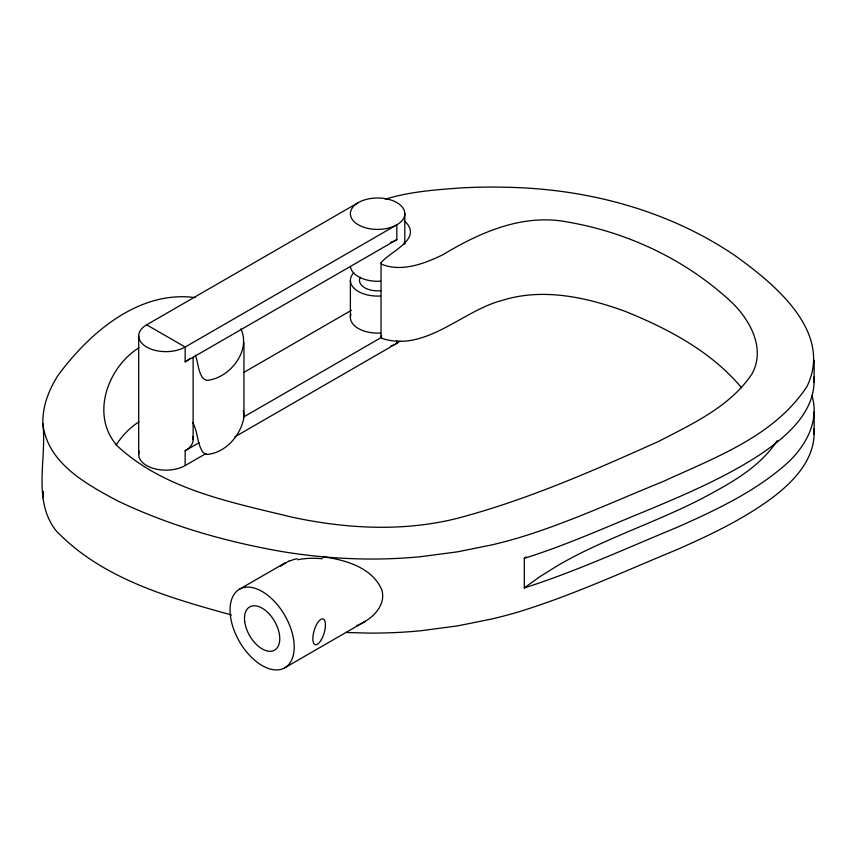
<?xml version="1.0" encoding="UTF-8"?>
<svg xmlns="http://www.w3.org/2000/svg" width="857" height="857" viewBox="0 0 857 857"><rect width="100%" height="100%" fill="white"/><g stroke="black" fill="none" stroke-linecap="round" stroke-linejoin="round"><path stroke-width="1.29" d="M813.925 376.962C816.335 411.381 786.833 436.331 761.08 453.91C726.286 476.835 687.839 493.375 649.542 509.454C608.031 526.294 567.12 544.923 524.302 558.314L524.302 587.945C576.697 571.18 626.778 548.052 677.587 527.151C714.781 510.547 752.403 493.011 783.598 466.347C803.823 449.4 820.32 422.64 811.9 395.527M813.925 428.821C816.346 457.831 794.289 481.034 772.896 497.328C743.737 519.042 710.699 534.725 677.587 549.38C624.903 571.03 573.012 595.197 518.464 611.93A338.558 195.46 0 0 1 491.822 618.979L457.584 625.889L420.776 630.763A300.143 173.285 0 0 1 368.735 633.098L346.046 632.487M231.583 614.994C169.332 597.8 101.512 578.679 55.78 530.365C32.298 499.781 46.964 458.763 42.85 423.669C42.4 406.411 48.753 390.064 57.848 375.645C89.096 333.148 138.513 290.169 194.978 297.561M42.85 497.746L43.332 491.436M240.913 328.842C251.412 351.22 229.248 378.698 206.537 380.369L203.163 378.473C198.021 371.734 198.203 362.768 195.375 355.044M243.956 342.714L243.956 416.791C241.353 434.97 225.445 453.299 206.537 454.446L203.163 452.55C196.778 443.701 198.117 431.724 192.589 422.405M741.541 387.76C711.471 351.659 668.546 328.927 625.631 311.53C586.627 297.25 542.984 287.566 502.213 300.378C462.277 310.609 425.715 352.581 381.879 338.397L381.033 336.94L381.033 262.863C389.839 251.197 424.333 238.857 404.247 220.71M381.033 336.94L381.558 335.355M777.267 440.584C759.259 468.222 728.857 484.141 700.565 499.277C661.872 518.999 620.747 533.365 581.817 552.594A421.526 243.367 0 0 0 557.339 565.781L539.439 576.965L524.302 587.945M116.081 445.147C121.919 435.913 129.718 427.782 138.92 421.858M280.003 566.456L289.602 560.649M524.302 558.314L526.155 556.868M138.92 347.792C107.189 367.632 89.985 416.234 117.795 446.411C165.069 489.829 231.422 502.266 291.851 517.146C346.389 528.812 403.626 532.015 458.077 518.131C527.398 499.792 593.365 470.686 658.626 441.398C692.477 423.829 729.789 406.786 751.814 374.198C765.794 349.228 750.636 320.829 732.285 302.853C687.175 260.507 628.663 232.483 567.763 222.059C523.177 213.297 480.359 232.14 443.037 254.647C424.729 263.538 401.912 272.387 381.879 264.32L381.033 262.863M356.501 625.781C367.171 621.293 377.819 613.816 381.676 602.407A31.42 25.624 -4.3 0 0 381.719 589.53M146.665 324.814L185.155 347.031L185.155 361.847L396.845 239.628L396.845 224.813L185.155 347.031A27.22 15.715 0 0 1 146.665 347.031A27.22 15.715 0 0 1 146.665 324.814L358.355 202.584M243.838 372.409L351.413 310.298M139.263 451.221A27.22 15.715 0 0 0 152.953 468.265A27.22 15.715 0 0 0 185.155 465.555L185.155 450.739L199.028 442.726M244.149 416.673L381.815 337.197M185.155 465.555L205.969 453.535M234.893 436.834L396.845 343.336L396.845 340.55M239.446 589.23L285.713 562.535M284.813 667.796L365.178 621.368M385.296 199.199C409.603 191.668 435.227 189.815 460.466 187.962A326.56 188.54 0 0 1 507.494 187.287C587.527 188.915 668.074 210.233 734.76 255.418C773.871 283.506 833.315 331.455 807.165 386.153C774.76 436.127 715.124 457.477 663.35 481.42C615.326 500.831 568.159 522.877 518.464 537.853A338.558 195.46 0 0 1 491.822 544.902L457.584 551.812L420.776 556.686A300.143 173.285 0 0 1 368.735 559.032C340.004 558.828 311.295 556.354 282.939 551.715C226.066 541.892 170.007 525.855 117.816 500.991C86.353 484.205 47.274 463.112 42.85 423.669M322.286 556.75C344.621 559.621 371.788 567.12 381.676 589.541M243.356 410.428L243.956 416.791M814.15 360.186L814.15 382.404M814.15 412.035L814.15 434.263M404.815 213.704A27.22 15.715 0 0 1 363.989 227.309A27.22 15.715 0 0 1 363.989 200.088A27.22 15.715 0 0 1 404.815 213.704L404.815 244.277M350.384 280.368L350.384 317.401M193.125 357.369L193.125 439.63M138.684 335.923L138.684 454.446M297.636 559.739A61.168 40.772 11.9 0 1 322.318 558.764M404.129 242.713A30.702 17.729 0 0 1 404.408 242.917M289.859 560.96A52.32 38.404 15.5 0 1 296.961 558.689M400.026 341.118A27.22 15.715 0 0 1 390.813 345.96M192.546 436.406A27.22 15.715 0 0 1 185.155 450.739M189.708 358.365A27.22 15.715 0 0 1 185.155 361.847M396.845 239.628A27.22 15.715 0 0 1 390.813 242.252M380.412 333.03A27.22 15.715 0 0 1 350.963 314.187M381.322 290.619A18.147 10.477 0 0 1 360.315 277.186M380.412 281.182A27.22 15.715 0 0 1 350.534 267.17M380.412 295.997A27.22 15.715 0 0 1 354.894 289.023A27.22 15.715 0 0 1 353.802 272.74M230.458 616.065A45.357 26.192 60 0 0 282.349 668.942A45.357 26.192 60 0 0 273.587 600.532A45.357 26.192 60 0 0 230.458 616.065M244.716 621.668A24.949 14.408 60 0 0 273.254 650.752A24.949 14.408 60 0 0 268.434 613.13A24.949 14.408 60 0 0 244.716 621.668M321.375 639.611A13.466 5.131 -73 0 0 323.1 618.925A13.466 5.131 -73 0 0 312.923 636.837A13.466 5.131 -73 0 0 321.375 639.611"/></g></svg>
